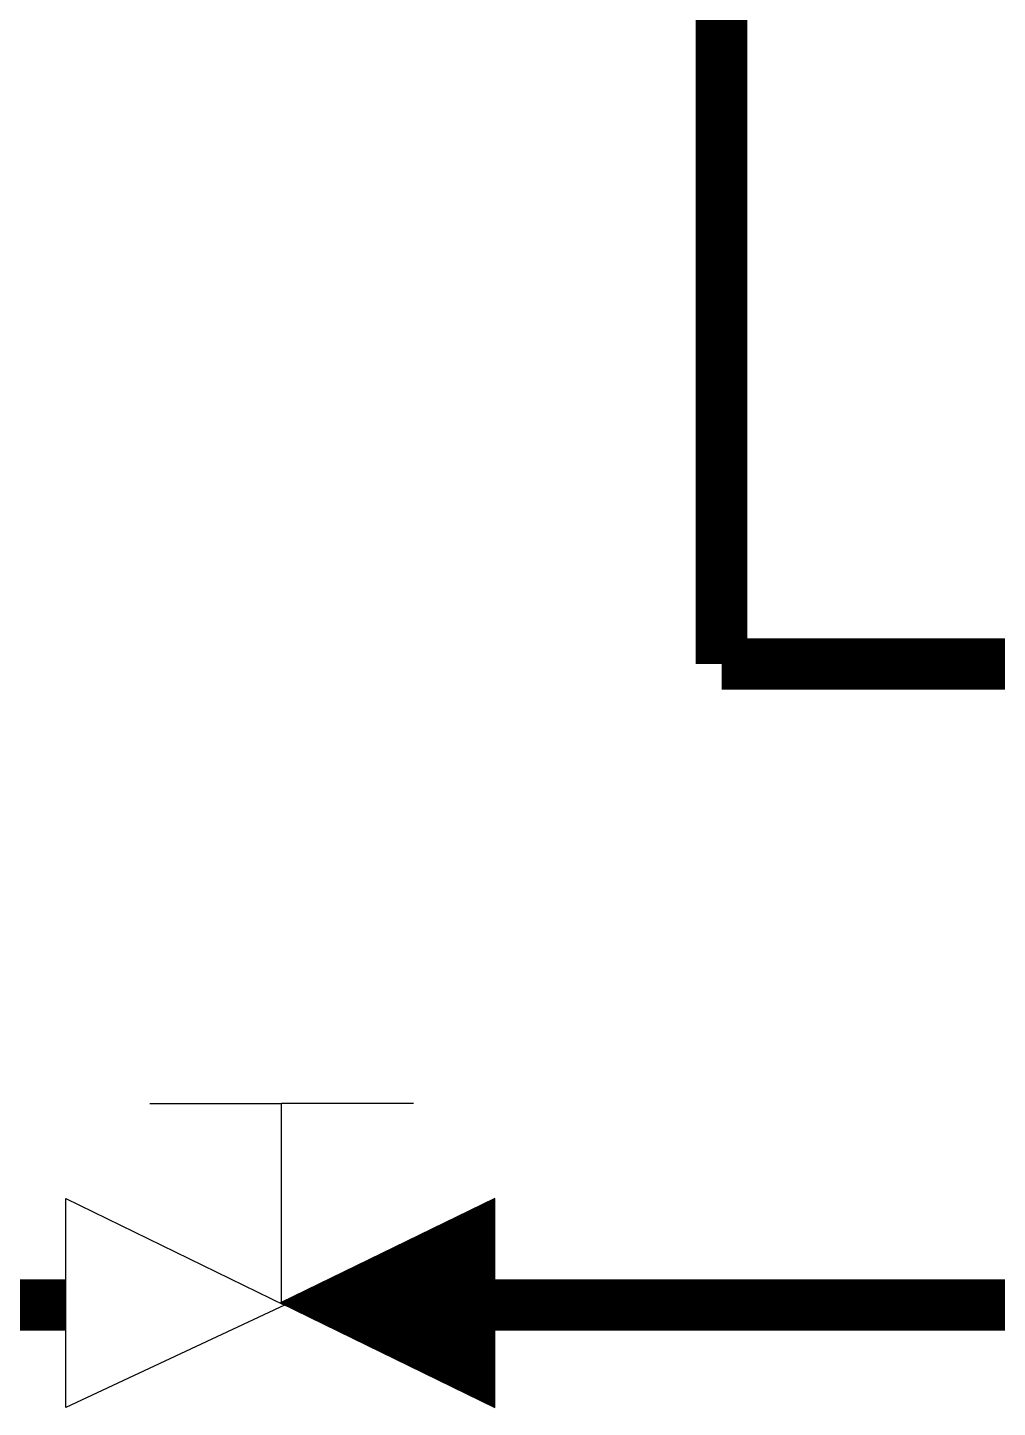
# Model space of a CAD drawing. Extents: x -22909.9 to -22897.8, y -4.7 to 4.1.
# Drawn here: x -22902.212 to -22901.9297, y -1.5756 to -1.1739 of the extents above; entities that cross this region are included whole.
import ezdxf

# ---------------------------------------------------------------- set-up
doc = ezdxf.new("R2010")
doc.units = 0
doc.header["$MEASUREMENT"] = 0
doc.layers.get('0').update_dxf_attribs({"linetype": 'CONTINUOUS'})
doc.layers.add('CALOR', color=1, linetype='CONTINUOUS')

# ---------------------------------------------------------------- blocks, each defined once
blk = doc.blocks.new('*X11')
at = {"color": 0}
for p, q in [((8.61094, 3.56679), (8.65178, 3.60764)), ((8.60808, 3.56818), (8.64366, 3.60375)), ((8.6082, 3.56812), (8.644, 3.60392)), ((8.60832, 3.56806), (8.64434, 3.60409)), ((8.60844, 3.56801), (8.64469, 3.60426)), ((8.60856, 3.56795), (8.64503, 3.60442)), ((8.60868, 3.56789), (8.64538, 3.60459)), ((8.6088, 3.56783), (8.64572, 3.60476)), ((8.60892, 3.56777), (8.64607, 3.60493)), ((8.60903, 3.56772), (8.64641, 3.60509)), ((8.60915, 3.56766), (8.64676, 3.60526)), ((8.60927, 3.5676), (8.6471, 3.60543)), ((8.60939, 3.56754), (8.64745, 3.6056)), ((8.60951, 3.56748), (8.64779, 3.60577)), ((8.60963, 3.56743), (8.64814, 3.60593)), ((8.60975, 3.56737), (8.64848, 3.6061)), ((8.60987, 3.56731), (8.64882, 3.60627)), ((8.60999, 3.56725), (8.64917, 3.60644)), ((8.6101, 3.5672), (8.64951, 3.6066)), ((8.61022, 3.56714), (8.64986, 3.60677)), ((8.61034, 3.56708), (8.6502, 3.60694)), ((8.61046, 3.56702), (8.65055, 3.60711)), ((8.61058, 3.56696), (8.65089, 3.60728)), ((8.6107, 3.56691), (8.65124, 3.60744)), ((8.61106, 3.56673), (8.65178, 3.60746)), ((8.61117, 3.56667), (8.65178, 3.60728)), ((8.61129, 3.56662), (8.65178, 3.60711)), ((8.61141, 3.56656), (8.65178, 3.60693)), ((8.61153, 3.5665), (8.65178, 3.60675)), ((8.61165, 3.56644), (8.65178, 3.60658)), ((8.61177, 3.56638), (8.65178, 3.6064)), ((8.61189, 3.56633), (8.65178, 3.60622)), ((8.61201, 3.56627), (8.65178, 3.60605)), ((8.61213, 3.56621), (8.65178, 3.60587)), ((8.61224, 3.56615), (8.65178, 3.60569)), ((8.61236, 3.5661), (8.65178, 3.60552)), ((8.61248, 3.56604), (8.65178, 3.60534)), ((8.6126, 3.56598), (8.65178, 3.60516)), ((8.61272, 3.56592), (8.65178, 3.60499)), ((8.61284, 3.56586), (8.65178, 3.60481)), ((8.61296, 3.56581), (8.65178, 3.60463)), ((8.61308, 3.56575), (8.65178, 3.60446)), ((8.6132, 3.56569), (8.65178, 3.60428)), ((8.61331, 3.56563), (8.65178, 3.6041)), ((8.61343, 3.56557), (8.65178, 3.60393)), ((8.61355, 3.56552), (8.65178, 3.60375)), ((8.60523, 3.56957), (8.63538, 3.59972)), ((8.60535, 3.56951), (8.63573, 3.59989)), ((8.60547, 3.56945), (8.63607, 3.60006)), ((8.60559, 3.5694), (8.63642, 3.60023)), ((8.60571, 3.56934), (8.63676, 3.60039)), ((8.60582, 3.56928), (8.63711, 3.60056)), ((8.60594, 3.56922), (8.63745, 3.60073)), ((8.60606, 3.56916), (8.6378, 3.6009)), ((8.60618, 3.56911), (8.63814, 3.60107)), ((8.6063, 3.56905), (8.63849, 3.60123)), ((8.60642, 3.56899), (8.63883, 3.6014)), ((8.60654, 3.56893), (8.63918, 3.60157)), ((8.60666, 3.56887), (8.63952, 3.60174)), ((8.60678, 3.56882), (8.63986, 3.60191)), ((8.60689, 3.56876), (8.64021, 3.60207)), ((8.60701, 3.5687), (8.64055, 3.60224)), ((8.60713, 3.56864), (8.6409, 3.60241)), ((8.60725, 3.56858), (8.64124, 3.60258)), ((8.60737, 3.56853), (8.64159, 3.60274)), ((8.60749, 3.56847), (8.64193, 3.60291)), ((8.60761, 3.56841), (8.64228, 3.60308)), ((8.60773, 3.56835), (8.64262, 3.60325)), ((8.60785, 3.5683), (8.64297, 3.60342)), ((8.60796, 3.56824), (8.64331, 3.60358)), ((8.61367, 3.56546), (8.65178, 3.60357)), ((8.61379, 3.5654), (8.65178, 3.60339)), ((8.61391, 3.56534), (8.65178, 3.60322)), ((8.61403, 3.56528), (8.65178, 3.60304)), ((8.61415, 3.56523), (8.65178, 3.60286)), ((8.61426, 3.56517), (8.65178, 3.60269)), ((8.61438, 3.56511), (8.65178, 3.60251)), ((8.6145, 3.56505), (8.65178, 3.60233)), ((8.61462, 3.565), (8.65178, 3.60216)), ((8.61474, 3.56494), (8.65178, 3.60198)), ((8.61486, 3.56488), (8.65178, 3.6018)), ((8.61498, 3.56482), (8.65178, 3.60163)), ((8.6151, 3.56476), (8.65178, 3.60145)), ((8.61522, 3.56471), (8.65178, 3.60127)), ((8.61533, 3.56465), (8.65178, 3.6011)), ((8.61545, 3.56459), (8.65178, 3.60092)), ((8.61557, 3.56453), (8.65178, 3.60074)), ((8.61569, 3.56447), (8.65178, 3.60057)), ((8.61581, 3.56442), (8.65178, 3.60039)), ((8.61593, 3.56436), (8.65178, 3.60021)), ((8.61605, 3.5643), (8.65178, 3.60004)), ((8.61617, 3.56424), (8.65178, 3.59986)), ((8.61629, 3.56418), (8.65178, 3.59968)), ((8.60238, 3.57096), (8.62711, 3.5957)), ((8.6025, 3.5709), (8.62746, 3.59586)), ((8.60261, 3.57084), (8.6278, 3.59603)), ((8.60273, 3.57079), (8.62815, 3.5962)), ((8.60285, 3.57073), (8.62849, 3.59637)), ((8.60297, 3.57067), (8.62884, 3.59653)), ((8.60309, 3.57061), (8.62918, 3.5967)), ((8.60321, 3.57055), (8.62953, 3.59687)), ((8.60333, 3.5705), (8.62987, 3.59704)), ((8.60345, 3.57044), (8.63022, 3.59721)), ((8.60357, 3.57038), (8.63056, 3.59737)), ((8.60368, 3.57032), (8.6309, 3.59754)), ((8.6038, 3.57026), (8.63125, 3.59771)), ((8.60392, 3.57021), (8.63159, 3.59788)), ((8.60404, 3.57015), (8.63194, 3.59805)), ((8.60416, 3.57009), (8.63228, 3.59821)), ((8.60428, 3.57003), (8.63263, 3.59838)), ((8.6044, 3.56997), (8.63297, 3.59855)), ((8.60452, 3.56992), (8.63332, 3.59872)), ((8.60464, 3.56986), (8.63366, 3.59888)), ((8.60475, 3.5698), (8.63401, 3.59905)), ((8.60487, 3.56974), (8.63435, 3.59922)), ((8.60499, 3.56968), (8.6347, 3.59939)), ((8.60511, 3.56963), (8.63504, 3.59956)), ((8.6164, 3.56413), (8.65178, 3.59951)), ((8.61652, 3.56407), (8.65178, 3.59933)), ((8.61664, 3.56401), (8.65178, 3.59915)), ((8.61676, 3.56395), (8.65178, 3.59898)), ((8.61688, 3.5639), (8.65178, 3.5988)), ((8.617, 3.56384), (8.65178, 3.59862)), ((8.61712, 3.56378), (8.65178, 3.59845)), ((8.61724, 3.56372), (8.65178, 3.59827)), ((8.61736, 3.56366), (8.65178, 3.59809)), ((8.61747, 3.56361), (8.65178, 3.59791)), ((8.61759, 3.56355), (8.65178, 3.59774)), ((8.61771, 3.56349), (8.65178, 3.59756)), ((8.61783, 3.56343), (8.65178, 3.59738)), ((8.61795, 3.56337), (8.65178, 3.59721)), ((8.61807, 3.56332), (8.65178, 3.59703)), ((8.61819, 3.56326), (8.65178, 3.59685)), ((8.61831, 3.5632), (8.65178, 3.59668)), ((8.61843, 3.56314), (8.65178, 3.5965)), ((8.61854, 3.56308), (8.65178, 3.59632)), ((8.61866, 3.56303), (8.65178, 3.59615)), ((8.61878, 3.56297), (8.65178, 3.59597)), ((8.6189, 3.56291), (8.65178, 3.59579)), ((8.61902, 3.56285), (8.65178, 3.59562)), ((8.59952, 3.57235), (8.61884, 3.59167)), ((8.59964, 3.57229), (8.61919, 3.59184)), ((8.59976, 3.57223), (8.61953, 3.592)), ((8.59988, 3.57217), (8.61988, 3.59217)), ((8.6, 3.57212), (8.62022, 3.59234)), ((8.60012, 3.57206), (8.62057, 3.59251)), ((8.60024, 3.572), (8.62091, 3.59267)), ((8.60036, 3.57194), (8.62126, 3.59284)), ((8.60047, 3.57189), (8.6216, 3.59301)), ((8.60059, 3.57183), (8.62194, 3.59318)), ((8.60071, 3.57177), (8.62229, 3.59335)), ((8.60083, 3.57171), (8.62263, 3.59351)), ((8.60095, 3.57165), (8.62298, 3.59368)), ((8.60107, 3.5716), (8.62332, 3.59385)), ((8.60119, 3.57154), (8.62367, 3.59402)), ((8.60131, 3.57148), (8.62401, 3.59418)), ((8.60143, 3.57142), (8.62436, 3.59435)), ((8.60154, 3.57136), (8.6247, 3.59452)), ((8.60166, 3.57131), (8.62505, 3.59469)), ((8.60178, 3.57125), (8.62539, 3.59486)), ((8.6019, 3.57119), (8.62574, 3.59502)), ((8.60202, 3.57113), (8.62608, 3.59519)), ((8.60214, 3.57107), (8.62642, 3.59536)), ((8.60226, 3.57102), (8.62677, 3.59553)), ((8.61914, 3.5628), (8.65178, 3.59544)), ((8.61926, 3.56274), (8.65178, 3.59526)), ((8.61938, 3.56268), (8.65178, 3.59509)), ((8.6195, 3.56262), (8.65178, 3.59491)), ((8.61961, 3.56256), (8.65178, 3.59473)), ((8.61973, 3.56251), (8.65178, 3.59456)), ((8.61985, 3.56245), (8.65178, 3.59438)), ((8.61997, 3.56239), (8.65178, 3.5942)), ((8.62009, 3.56233), (8.65178, 3.59403)), ((8.62021, 3.56227), (8.65178, 3.59385)), ((8.62033, 3.56222), (8.65178, 3.59367)), ((8.62045, 3.56216), (8.65178, 3.5935)), ((8.62057, 3.5621), (8.65178, 3.59332)), ((8.62068, 3.56204), (8.65178, 3.59314)), ((8.6208, 3.56198), (8.65178, 3.59296)), ((8.62092, 3.56193), (8.65178, 3.59279)), ((8.62104, 3.56187), (8.65178, 3.59261)), ((8.62116, 3.56181), (8.65178, 3.59243)), ((8.62128, 3.56175), (8.65178, 3.59226)), ((8.6214, 3.5617), (8.65178, 3.59208)), ((8.62152, 3.56164), (8.65178, 3.5919)), ((8.62164, 3.56158), (8.65178, 3.59173)), ((8.62175, 3.56152), (8.65178, 3.59155)), ((8.59667, 3.57374), (8.61057, 3.58764)), ((8.59679, 3.57368), (8.61092, 3.58781)), ((8.59691, 3.57362), (8.61126, 3.58798)), ((8.59703, 3.57356), (8.61161, 3.58814)), ((8.59715, 3.57351), (8.61195, 3.58831)), ((8.59727, 3.57345), (8.6123, 3.58848)), ((8.59738, 3.57339), (8.61264, 3.58865)), ((8.5975, 3.57333), (8.61298, 3.58881)), ((8.59762, 3.57327), (8.61333, 3.58898)), ((8.59774, 3.57322), (8.61367, 3.58915)), ((8.59786, 3.57316), (8.61402, 3.58932)), ((8.59798, 3.5731), (8.61436, 3.58949)), ((8.5981, 3.57304), (8.61471, 3.58965)), ((8.59822, 3.57299), (8.61505, 3.58982)), ((8.59834, 3.57293), (8.6154, 3.58999)), ((8.59845, 3.57287), (8.61574, 3.59016)), ((8.59857, 3.57281), (8.61609, 3.59032)), ((8.59869, 3.57275), (8.61643, 3.59049)), ((8.59881, 3.5727), (8.61678, 3.59066)), ((8.59893, 3.57264), (8.61712, 3.59083)), ((8.59905, 3.57258), (8.61746, 3.591)), ((8.59917, 3.57252), (8.61781, 3.59116)), ((8.59929, 3.57246), (8.61815, 3.59133)), ((8.59941, 3.57241), (8.6185, 3.5915)), ((8.62187, 3.56146), (8.65178, 3.59137)), ((8.62199, 3.56141), (8.65178, 3.5912)), ((8.62211, 3.56135), (8.65178, 3.59102)), ((8.62223, 3.56129), (8.65178, 3.59084)), ((8.62235, 3.56123), (8.65178, 3.59067)), ((8.62247, 3.56117), (8.65178, 3.59049)), ((8.62259, 3.56112), (8.65178, 3.59031)), ((8.62271, 3.56106), (8.65178, 3.59014)), ((8.62282, 3.561), (8.65178, 3.58996)), ((8.62294, 3.56094), (8.65178, 3.58978)), ((8.62306, 3.56088), (8.65178, 3.58961)), ((8.62318, 3.56083), (8.65178, 3.58943)), ((8.6233, 3.56077), (8.65178, 3.58925)), ((8.62342, 3.56071), (8.65178, 3.58908)), ((8.62354, 3.56065), (8.65178, 3.5889)), ((8.62366, 3.5606), (8.65178, 3.58872)), ((8.62378, 3.56054), (8.65178, 3.58855)), ((8.62389, 3.56048), (8.65178, 3.58837)), ((8.62401, 3.56042), (8.65178, 3.58819)), ((8.62413, 3.56036), (8.65178, 3.58802)), ((8.62425, 3.56031), (8.65178, 3.58784)), ((8.62437, 3.56025), (8.65178, 3.58766)), ((8.59382, 3.57513), (8.6023, 3.58361)), ((8.59394, 3.57507), (8.60265, 3.58378)), ((8.59406, 3.57501), (8.60299, 3.58395)), ((8.59417, 3.57495), (8.60334, 3.58411)), ((8.59429, 3.5749), (8.60368, 3.58428)), ((8.59441, 3.57484), (8.60402, 3.58445)), ((8.59453, 3.57478), (8.60437, 3.58462)), ((8.59465, 3.57472), (8.60471, 3.58479)), ((8.59477, 3.57466), (8.60506, 3.58495)), ((8.59489, 3.57461), (8.6054, 3.58512)), ((8.59501, 3.57455), (8.60575, 3.58529)), ((8.59513, 3.57449), (8.60609, 3.58546)), ((8.59524, 3.57443), (8.60644, 3.58563)), ((8.59536, 3.57437), (8.60678, 3.58579)), ((8.59548, 3.57432), (8.60713, 3.58596)), ((8.5956, 3.57426), (8.60747, 3.58613)), ((8.59572, 3.5742), (8.60782, 3.5863)), ((8.59584, 3.57414), (8.60816, 3.58646)), ((8.59596, 3.57409), (8.6085, 3.58663)), ((8.59608, 3.57403), (8.60885, 3.5868)), ((8.5962, 3.57397), (8.60919, 3.58697)), ((8.59631, 3.57391), (8.60954, 3.58714)), ((8.59643, 3.57385), (8.60988, 3.5873)), ((8.59655, 3.5738), (8.61023, 3.58747)), ((8.62449, 3.56019), (8.65178, 3.58748)), ((8.62461, 3.56013), (8.65178, 3.58731)), ((8.62473, 3.56007), (8.65178, 3.58713)), ((8.62485, 3.56002), (8.65178, 3.58695)), ((8.62496, 3.55996), (8.65178, 3.58678)), ((8.62508, 3.5599), (8.65178, 3.5866)), ((8.6252, 3.55984), (8.65178, 3.58642)), ((8.62532, 3.55978), (8.65178, 3.58625)), ((8.62544, 3.55973), (8.65178, 3.58607)), ((8.62556, 3.55967), (8.65178, 3.58589)), ((8.62568, 3.55961), (8.65178, 3.58572)), ((8.6258, 3.55955), (8.65178, 3.58554)), ((8.62592, 3.5595), (8.65178, 3.58536)), ((8.62603, 3.55944), (8.65178, 3.58519)), ((8.62615, 3.55938), (8.65178, 3.58501)), ((8.62627, 3.55932), (8.65178, 3.58483)), ((8.62639, 3.55926), (8.65178, 3.58466)), ((8.62651, 3.55921), (8.65178, 3.58448)), ((8.62663, 3.55915), (8.65178, 3.5843)), ((8.62675, 3.55909), (8.65178, 3.58413)), ((8.62687, 3.55903), (8.65178, 3.58395)), ((8.62699, 3.55897), (8.65178, 3.58377)), ((8.6271, 3.55892), (8.65178, 3.5836)), ((8.59096, 3.57652), (8.59403, 3.57958)), ((8.59108, 3.57646), (8.59438, 3.57975)), ((8.5912, 3.5764), (8.59472, 3.57992)), ((8.59132, 3.57634), (8.59506, 3.58009)), ((8.59144, 3.57629), (8.59541, 3.58025)), ((8.59156, 3.57623), (8.59575, 3.58042)), ((8.59168, 3.57617), (8.5961, 3.58059)), ((8.5918, 3.57611), (8.59644, 3.58076)), ((8.59192, 3.57605), (8.59679, 3.58093)), ((8.59203, 3.576), (8.59713, 3.58109)), ((8.59215, 3.57594), (8.59748, 3.58126)), ((8.59227, 3.57588), (8.59782, 3.58143)), ((8.59239, 3.57582), (8.59817, 3.5816)), ((8.59251, 3.57576), (8.59851, 3.58177)), ((8.59263, 3.57571), (8.59886, 3.58193)), ((8.59275, 3.57565), (8.5992, 3.5821)), ((8.59287, 3.57559), (8.59954, 3.58227)), ((8.59299, 3.57553), (8.59989, 3.58244)), ((8.5931, 3.57547), (8.60023, 3.5826)), ((8.59322, 3.57542), (8.60058, 3.58277)), ((8.59334, 3.57536), (8.60092, 3.58294)), ((8.59346, 3.5753), (8.60127, 3.58311)), ((8.59358, 3.57524), (8.60161, 3.58328)), ((8.5937, 3.57519), (8.60196, 3.58344)), ((8.62722, 3.55886), (8.65178, 3.58342)), ((8.62734, 3.5588), (8.65178, 3.58324)), ((8.62746, 3.55874), (8.65178, 3.58307)), ((8.62758, 3.55868), (8.65178, 3.58289)), ((8.6277, 3.55863), (8.65178, 3.58271)), ((8.62782, 3.55857), (8.65178, 3.58254)), ((8.62794, 3.55851), (8.65178, 3.58236)), ((8.62805, 3.55845), (8.65178, 3.58218)), ((8.62817, 3.55839), (8.65178, 3.582)), ((8.62829, 3.55834), (8.65178, 3.58183)), ((8.62841, 3.55828), (8.65178, 3.58165)), ((8.62853, 3.55822), (8.65178, 3.58147)), ((8.62865, 3.55816), (8.65178, 3.5813)), ((8.62877, 3.55811), (8.65178, 3.58112)), ((8.62889, 3.55805), (8.65178, 3.58094)), ((8.62901, 3.55799), (8.65178, 3.58077)), ((8.62912, 3.55793), (8.65178, 3.58059)), ((8.62924, 3.55787), (8.65178, 3.58041)), ((8.62936, 3.55782), (8.65178, 3.58024)), ((8.62948, 3.55776), (8.65178, 3.58006)), ((8.6296, 3.5577), (8.65178, 3.57988)), ((8.62972, 3.55764), (8.65178, 3.57971)), ((8.62984, 3.55758), (8.65178, 3.57953)), ((8.58954, 3.57721), (8.5899, 3.57757)), ((8.58966, 3.57715), (8.59024, 3.57774)), ((8.58978, 3.5771), (8.59058, 3.5779)), ((8.58989, 3.57704), (8.59093, 3.57807)), ((8.59001, 3.57698), (8.59127, 3.57824)), ((8.59013, 3.57692), (8.59162, 3.57841)), ((8.59025, 3.57686), (8.59196, 3.57858)), ((8.59037, 3.57681), (8.59231, 3.57874)), ((8.59049, 3.57675), (8.59265, 3.57891)), ((8.59061, 3.57669), (8.593, 3.57908)), ((8.59073, 3.57663), (8.59334, 3.57925)), ((8.59085, 3.57657), (8.59369, 3.57942)), ((8.62996, 3.55753), (8.65178, 3.57935)), ((8.63008, 3.55747), (8.65178, 3.57918)), ((8.63019, 3.55741), (8.65178, 3.579)), ((8.63031, 3.55735), (8.65178, 3.57882)), ((8.63043, 3.55729), (8.65178, 3.57865)), ((8.63055, 3.55724), (8.65178, 3.57847)), ((8.63067, 3.55718), (8.65178, 3.57829)), ((8.63079, 3.55712), (8.65178, 3.57812)), ((8.63091, 3.55706), (8.65178, 3.57794)), ((8.63103, 3.55701), (8.65178, 3.57776)), ((8.63115, 3.55695), (8.65178, 3.57759)), ((8.63126, 3.55689), (8.65178, 3.57741)), ((8.63138, 3.55683), (8.65178, 3.57723)), ((8.6315, 3.55677), (8.65178, 3.57706)), ((8.63162, 3.55672), (8.65178, 3.57688)), ((8.63174, 3.55666), (8.65178, 3.5767)), ((8.63186, 3.5566), (8.65178, 3.57652)), ((8.63198, 3.55654), (8.65178, 3.57635)), ((8.6321, 3.55648), (8.65178, 3.57617)), ((8.63222, 3.55643), (8.65178, 3.57599)), ((8.63233, 3.55637), (8.65178, 3.57582)), ((8.63245, 3.55631), (8.65178, 3.57564)), ((8.63257, 3.55625), (8.65178, 3.57546)), ((8.63269, 3.55619), (8.65178, 3.57529)), ((8.63281, 3.55614), (8.65178, 3.57511)), ((8.63293, 3.55608), (8.65178, 3.57493)), ((8.63305, 3.55602), (8.65178, 3.57476)), ((8.63317, 3.55596), (8.65178, 3.57458)), ((8.63329, 3.55591), (8.65178, 3.5744)), ((8.6334, 3.55585), (8.65178, 3.57423)), ((8.63352, 3.55579), (8.65178, 3.57405)), ((8.63364, 3.55573), (8.65178, 3.57387)), ((8.63376, 3.55567), (8.65178, 3.5737)), ((8.63388, 3.55562), (8.65178, 3.57352)), ((8.634, 3.55556), (8.65178, 3.57334)), ((8.63412, 3.5555), (8.65178, 3.57317)), ((8.63424, 3.55544), (8.65178, 3.57299)), ((8.63436, 3.55538), (8.65178, 3.57281)), ((8.63447, 3.55533), (8.65178, 3.57264)), ((8.63459, 3.55527), (8.65178, 3.57246)), ((8.63471, 3.55521), (8.65178, 3.57228)), ((8.63483, 3.55515), (8.65178, 3.57211)), ((8.63495, 3.55509), (8.65178, 3.57193)), ((8.63507, 3.55504), (8.65178, 3.57175)), ((8.63519, 3.55498), (8.65178, 3.57158)), ((8.63531, 3.55492), (8.65178, 3.5714)), ((8.63543, 3.55486), (8.65178, 3.57122)), ((8.63554, 3.55481), (8.65178, 3.57104)), ((8.63566, 3.55475), (8.65178, 3.57087)), ((8.63578, 3.55469), (8.65178, 3.57069)), ((8.6359, 3.55463), (8.65178, 3.57051)), ((8.63602, 3.55457), (8.65178, 3.57034)), ((8.63614, 3.55452), (8.65178, 3.57016)), ((8.63626, 3.55446), (8.65178, 3.56998)), ((8.63638, 3.5544), (8.65178, 3.56981)), ((8.6365, 3.55434), (8.65178, 3.56963)), ((8.63661, 3.55428), (8.65178, 3.56945)), ((8.63673, 3.55423), (8.65178, 3.56928)), ((8.63685, 3.55417), (8.65178, 3.5691)), ((8.63697, 3.55411), (8.65178, 3.56892)), ((8.63709, 3.55405), (8.65178, 3.56875)), ((8.63721, 3.55399), (8.65178, 3.56857)), ((8.63733, 3.55394), (8.65178, 3.56839)), ((8.63745, 3.55388), (8.65178, 3.56822)), ((8.63757, 3.55382), (8.65178, 3.56804)), ((8.63768, 3.55376), (8.65178, 3.56786)), ((8.6378, 3.55371), (8.65178, 3.56769)), ((8.63792, 3.55365), (8.65178, 3.56751)), ((8.63804, 3.55359), (8.65178, 3.56733)), ((8.63816, 3.55353), (8.65178, 3.56716)), ((8.63828, 3.55347), (8.65178, 3.56698)), ((8.6384, 3.55342), (8.65178, 3.5668)), ((8.63852, 3.55336), (8.65178, 3.56663)), ((8.63864, 3.5533), (8.65178, 3.56645)), ((8.63875, 3.55324), (8.65178, 3.56627)), ((8.63887, 3.55318), (8.65178, 3.56609)), ((8.63899, 3.55313), (8.65178, 3.56592)), ((8.63911, 3.55307), (8.65178, 3.56574)), ((8.63923, 3.55301), (8.65178, 3.56556)), ((8.63935, 3.55295), (8.65178, 3.56539)), ((8.63947, 3.55289), (8.65178, 3.56521)), ((8.63959, 3.55284), (8.65178, 3.56503)), ((8.63971, 3.55278), (8.65178, 3.56486)), ((8.63982, 3.55272), (8.65178, 3.56468)), ((8.63994, 3.55266), (8.65178, 3.5645)), ((8.64006, 3.55261), (8.65178, 3.56433)), ((8.64018, 3.55255), (8.65178, 3.56415)), ((8.6403, 3.55249), (8.65178, 3.56397)), ((8.64042, 3.55243), (8.65178, 3.5638)), ((8.64054, 3.55237), (8.65178, 3.56362)), ((8.64066, 3.55232), (8.65178, 3.56344)), ((8.64078, 3.55226), (8.65178, 3.56327)), ((8.64089, 3.5522), (8.65178, 3.56309)), ((8.64101, 3.55214), (8.65178, 3.56291)), ((8.64113, 3.55208), (8.65178, 3.56274)), ((8.64125, 3.55203), (8.65178, 3.56256)), ((8.64137, 3.55197), (8.65178, 3.56238)), ((8.64149, 3.55191), (8.65178, 3.56221)), ((8.64161, 3.55185), (8.65178, 3.56203)), ((8.64173, 3.55179), (8.65178, 3.56185)), ((8.64184, 3.55174), (8.65178, 3.56168)), ((8.64196, 3.55168), (8.65178, 3.5615)), ((8.64208, 3.55162), (8.65178, 3.56132)), ((8.6422, 3.55156), (8.65178, 3.56115)), ((8.64232, 3.55151), (8.65178, 3.56097)), ((8.64244, 3.55145), (8.65178, 3.56079)), ((8.64256, 3.55139), (8.65178, 3.56061)), ((8.64268, 3.55133), (8.65178, 3.56044)), ((8.6428, 3.55127), (8.65178, 3.56026)), ((8.64291, 3.55122), (8.65178, 3.56008)), ((8.64303, 3.55116), (8.65178, 3.55991)), ((8.64315, 3.5511), (8.65178, 3.55973)), ((8.64327, 3.55104), (8.65178, 3.55955)), ((8.64339, 3.55098), (8.65178, 3.55938)), ((8.64351, 3.55093), (8.65178, 3.5592)), ((8.64363, 3.55087), (8.65178, 3.55902)), ((8.64375, 3.55081), (8.65178, 3.55885)), ((8.64387, 3.55075), (8.65178, 3.55867)), ((8.64398, 3.55069), (8.65178, 3.55849)), ((8.6441, 3.55064), (8.65178, 3.55832)), ((8.64422, 3.55058), (8.65178, 3.55814)), ((8.64434, 3.55052), (8.65178, 3.55796)), ((8.64446, 3.55046), (8.65178, 3.55779)), ((8.64458, 3.55041), (8.65178, 3.55761)), ((8.6447, 3.55035), (8.65178, 3.55743)), ((8.64482, 3.55029), (8.65178, 3.55726)), ((8.64494, 3.55023), (8.65178, 3.55708)), ((8.64505, 3.55017), (8.65178, 3.5569)), ((8.64517, 3.55012), (8.65178, 3.55673)), ((8.64529, 3.55006), (8.65178, 3.55655)), ((8.64541, 3.55), (8.65178, 3.55637)), ((8.64553, 3.54994), (8.65178, 3.5562)), ((8.64565, 3.54988), (8.65178, 3.55602)), ((8.64577, 3.54983), (8.65178, 3.55584)), ((8.64589, 3.54977), (8.65178, 3.55567)), ((8.64601, 3.54971), (8.65178, 3.55549)), ((8.64612, 3.54965), (8.65178, 3.55531)), ((8.64624, 3.54959), (8.65178, 3.55513)), ((8.64636, 3.54954), (8.65178, 3.55496)), ((8.64648, 3.54948), (8.65178, 3.55478)), ((8.6466, 3.54942), (8.65178, 3.5546)), ((8.64672, 3.54936), (8.65178, 3.55443)), ((8.64684, 3.54931), (8.65178, 3.55425)), ((8.64696, 3.54925), (8.65178, 3.55407)), ((8.64708, 3.54919), (8.65178, 3.5539)), ((8.64719, 3.54913), (8.65178, 3.55372)), ((8.64731, 3.54907), (8.65178, 3.55354)), ((8.64743, 3.54902), (8.65178, 3.55337)), ((8.64755, 3.54896), (8.65178, 3.55319)), ((8.64767, 3.5489), (8.65178, 3.55301)), ((8.64779, 3.54884), (8.65178, 3.55284)), ((8.64791, 3.54878), (8.65178, 3.55266)), ((8.64803, 3.54873), (8.65178, 3.55248)), ((8.64815, 3.54867), (8.65178, 3.55231)), ((8.64826, 3.54861), (8.65178, 3.55213)), ((8.64838, 3.54855), (8.65178, 3.55195)), ((8.6485, 3.54849), (8.65178, 3.55178)), ((8.64862, 3.54844), (8.65178, 3.5516)), ((8.64874, 3.54838), (8.65178, 3.55142)), ((8.64886, 3.54832), (8.65178, 3.55125)), ((8.64898, 3.54826), (8.65178, 3.55107)), ((8.6491, 3.54821), (8.65178, 3.55089)), ((8.64922, 3.54815), (8.65178, 3.55072)), ((8.64933, 3.54809), (8.65178, 3.55054)), ((8.64945, 3.54803), (8.65178, 3.55036)), ((8.64957, 3.54797), (8.65178, 3.55019)), ((8.64969, 3.54792), (8.65178, 3.55001)), ((8.64981, 3.54786), (8.65178, 3.54983)), ((8.64993, 3.5478), (8.65178, 3.54965)), ((8.65005, 3.54774), (8.65178, 3.54948)), ((8.65017, 3.54768), (8.65178, 3.5493)), ((8.65029, 3.54763), (8.65178, 3.54912)), ((8.6504, 3.54757), (8.65178, 3.54895)), ((8.65052, 3.54751), (8.65178, 3.54877)), ((8.65064, 3.54745), (8.65178, 3.54859)), ((8.65076, 3.54739), (8.65178, 3.54842)), ((8.65088, 3.54734), (8.65178, 3.54824)), ((8.651, 3.54728), (8.65178, 3.54806)), ((8.65112, 3.54722), (8.65178, 3.54789)), ((8.65124, 3.54716), (8.65178, 3.54771)), ((8.65136, 3.5471), (8.65178, 3.54753)), ((8.65147, 3.54705), (8.65178, 3.54736)), ((8.65159, 3.54699), (8.65178, 3.54718))]:
    blk.add_line(p, q, dxfattribs=at)

msp = doc.modelspace()

# ---------------------------------------------------------------- linework, layer by layer
at = {"layer": 'CALOR'}
for p, q in [((-22902.17643, -1.48713), (-22902.13806, -1.48713)), ((-22902.0997, -1.48713), (-22902.13806, -1.48713)), ((-22902.13806, -1.54534), (-22902.13806, -1.48713)), ((-22902.20083, -1.51478), (-22902.13717, -1.54578)), ((-22902.20083, -1.57559), (-22902.20083, -1.51478)), ((-22902.07596, -1.51478), (-22902.13839, -1.54518)), ((-22902.07596, -1.57559), (-22902.07596, -1.51478)), ((-22902.13717, -1.54578), (-22902.20083, -1.57559)), ((-22902.13839, -1.54518), (-22902.07596, -1.57559))]:
    msp.add_line(p, q, dxfattribs=at)
at = {"layer": 'CALOR', "const_width": 0.015}
for points in [[(-22902.67811, -0.81553), (-22902.67811, -1.54578), (-22902.20083, -1.54578)], [(-22902.00998, -1.15627), (-22902.00998, -1.35916)], [(-22901.91395, -1.35916), (-22902.00998, -1.35916)], [(-22902.07596, -1.54578), (-22901.60213, -1.54578)]]:
    msp.add_lwpolyline(points, dxfattribs=at)

# ---------------------------------------------------------------- block references
at = {"layer": 'CALOR'}
msp.add_blockref('*X11', (-22910.72774, -5.12249), dxfattribs=at)

doc.saveas('drawing.dxf')
